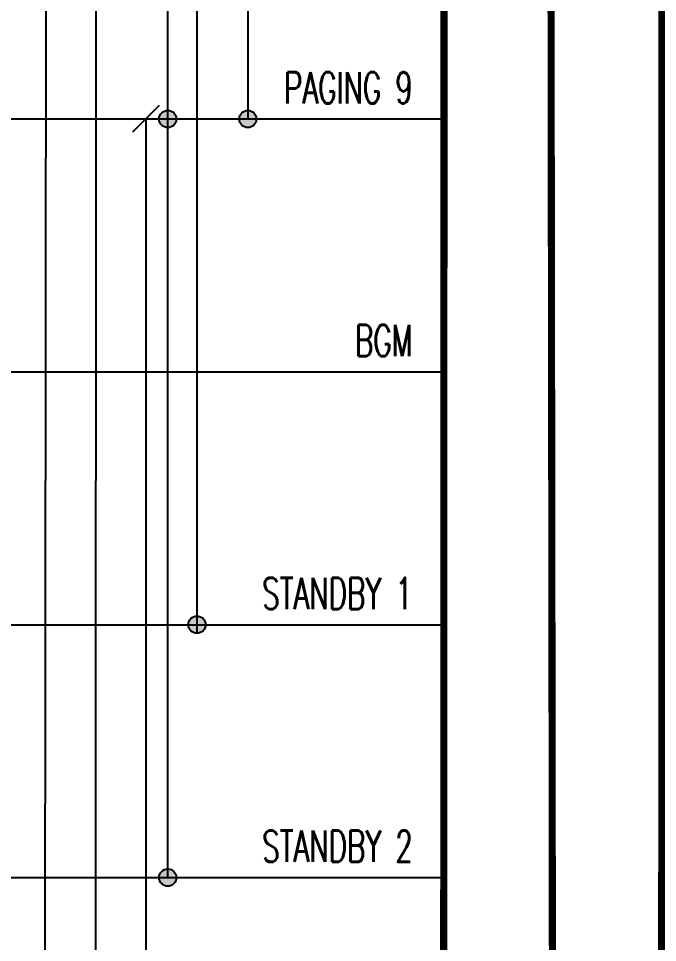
# Model space of a CAD drawing. Header units: millimetres. Extents: x 2974 to 5671, y 1205 to 3288.
# Drawn here: x 4644.5 to 4831.8, y 2165.5 to 2436.4 of the extents above; entities that cross this region are included whole.
import ezdxf
from ezdxf.enums import TextEntityAlignment as Align

# ---------------------------------------------------------------- set-up
doc = ezdxf.new("R2010")
doc.units = ezdxf.units.MM
doc.layers.add('0-EQUIPMENT', color=7, linetype='Continuous')
doc.layers.add('M-_ACONREDT_A_N', color=3, linetype='Continuous')
doc.styles.add('SIMPLEX', font='simplex.shx', dxfattribs={"width": 0.6})

msp = doc.modelspace()

# ---------------------------------------------------------------- hatches: boundary and pattern name
h = msp.add_hatch(color=5)
edge = h.paths.add_edge_path()
edge.add_arc((4688.2726, 2406.94805), 2.52926, 0, 360)
h = msp.add_hatch(color=4)
edge = h.paths.add_edge_path()
edge.add_arc((4711.73802, 2406.94805), 2.52926, 0, 360)
h = msp.add_hatch(color=5)
edge = h.paths.add_edge_path()
edge.add_arc((4696.8162, 2258.65025), 2.52926, 0, 360)
h = msp.add_hatch(color=5)
edge = h.paths.add_edge_path()
edge.add_arc((4688.2726, 2184.50134), 2.52926, 0, 360)

# ---------------------------------------------------------------- linework, layer by layer
at = {"ltscale": 0.5}
for p, q in [((4711.73802, 3148.41173, -1204.84475), (4711.73802, 2406.94805, -1204.84475)), ((4696.8162, 3073.87501, -1204.84475), (4696.8162, 2256.12098, -1204.84475)), ((4614.03259, 2406.94805, -1204.84475), (4769.46095, 2406.94805, -1204.84475)), ((4614.03259, 2332.79915, -1204.84475), (4769.46095, 2332.79915, -1204.84475)), ((4614.03259, 2258.65025, -1204.84475), (4769.46095, 2258.65025, -1204.84475)), ((4614.03259, 2184.50134, -1204.84475), (4769.46095, 2184.50134, -1204.84475))]:
    msp.add_line(p, q, dxfattribs=at)
for p, q in [((4688.2726, 2184.50134, -1204.84475), (4688.2726, 3038.08858, -1204.84475)), ((4652.76001, 2703.54367, -1204.84475), (4652.03347, 1926.84817, -1204.84475)), ((4667.21908, 2555.31064, -1204.84475), (4666.92882, 1888.17885, -2783.78099)), ((4681.8162, 2406.94805, -1204.84475), (4681.8162, 1861.72087, -1204.84475))]:
    msp.add_line(p, q)
at = {"color": 4}
msp.add_line((4685.73041, 2410.86227, -1204.84475), (4677.90199, 2403.03384, -1204.84475), dxfattribs=at)
at = {"color": 5}
for centre in [(4688.2726, 2406.94805, -1204.84475), (4696.8162, 2258.65025, -1204.84475), (4688.2726, 2184.50134, -1204.84475)]:
    msp.add_circle(centre, 2.52926, dxfattribs=at)
at = {"color": 4}
msp.add_circle((4711.73802, 2406.94805, -1204.84475), 2.52926, dxfattribs=at)
at = {"layer": '0-EQUIPMENT', "ltscale": 0.5, "elevation": -1204.84475}
msp.add_lwpolyline([(4833.05373, 2112.46591, 2.08992, 2.08992, 0), (4833.36758, 3067.84098, 2.08992, 2.08992, 0), (4769.46095, 3067.84098, 2.08992, 2.08992, 0), (4769.14709, 2112.46591, 2.08992, 2.08992, 0)], format="xyseb", close=True, dxfattribs=at)
at = {"layer": '0-EQUIPMENT', "ltscale": 0.5, "const_width": 2.08992, "elevation": -1204.84475}
msp.add_lwpolyline([(4801.10041, 2112.46591), (4799.73477, 3067.84098)], dxfattribs=at)

# ---------------------------------------------------------------- texts
at = {"layer": 'M-_ACONREDT_A_N', "color": 6, "ltscale": 0.5, "style": 'SIMPLEX', "width": 0.65}
for s, p in [('PAGING 9', (4760.08392, 2411.51409, -1204.84475)), ('BGM', (4760.08392, 2337.36519, -1204.84475)), ('STANDBY 1', (4760.08392, 2263.21628, -1204.84475)), ('STANDBY 2', (4760.08392, 2189.06738, -1204.84475))]:
    msp.add_text(s, height=9.210686, dxfattribs=at).set_placement(p, align=Align.RIGHT)

doc.saveas('drawing.dxf')
